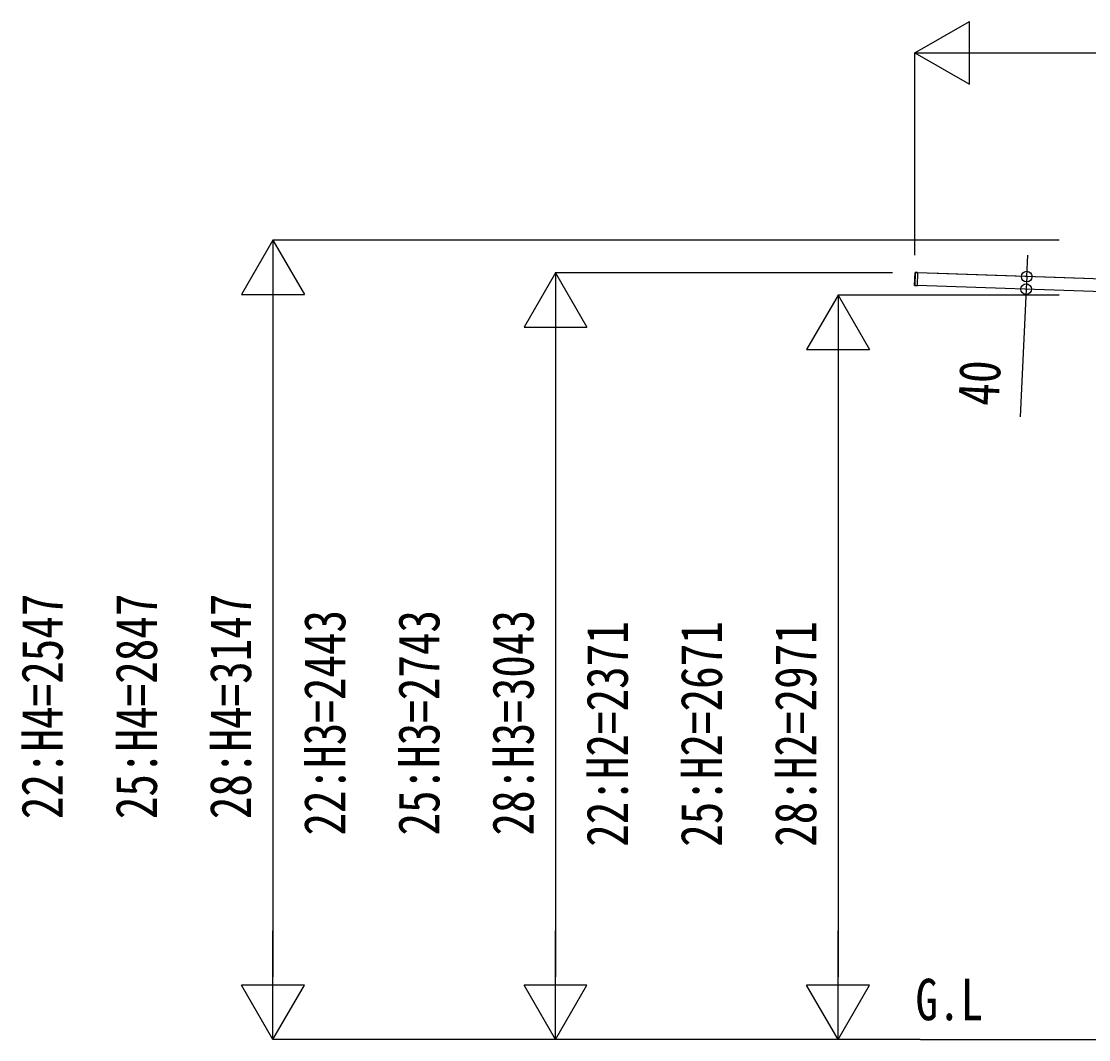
# Model space of a CAD drawing. Units: millimetres, scale not verified. Extents: x -16835 to 16820, y -11895 to 11880.
# Drawn here: x -4768 to -1368, y -5110 to -1867 of the extents above; entities that cross this region are included whole.
import ezdxf
from ezdxf.enums import TextEntityAlignment as Align

# ---------------------------------------------------------------- set-up
doc = ezdxf.new("R2010")
doc.units = ezdxf.units.MM
doc.header["$LTSCALE"] = 60
for name, color, linetype in [('0-2_USER1', 3, 'Continuous'), ('0-4_YKK_A1', 4, 'Continuous'), ('0-5_YKK_D', 6, 'Continuous')]:
    doc.layers.add(name, color=color, linetype=linetype)
doc.styles.add('ＭＳ ゴシック', font='')
doc.styles.get('ＭＳ ゴシック').set_extended_font_data('MS Gothic')

msp = doc.modelspace()

# ---------------------------------------------------------------- linework, layer by layer
at = {"layer": '0-4_YKK_A1'}
for p, q in [((-1922.41, -2707.77), (-1920.97, -2666.71)), ((-1920.5, -2666.73), (-1921.94, -2707.79)), ((-1920.5, -2666.73), (-1920.97, -2666.71)), ((-1912.96, -2666.53), (-1920.5, -2666.73)), ((-1912.96, -2666.53), (-1914.43, -2708.51)), ((3081.66, -2841.95), (-1913, -2667.53)), ((-1877.22, -2668.78), (-1877.21, -2668.48)), ((-1877.21, -2668.48), (-1877.19, -2667.88)), ((-1382.32, -2686.06), (-1382.31, -2685.76)), ((-1382.31, -2685.76), (-1382.29, -2685.16)), ((-1382.29, -2685.16), (-1382.28, -2684.86)), ((-1921.94, -2707.79), (-1922.41, -2707.77)), ((-1914.44, -2709.01), (-1921.95, -2708.28)), ((-1921.94, -2707.79), (-1914.43, -2708.51)), ((-1914.43, -2708.51), (-1914.44, -2709.01)), ((3080.26, -2881.93), (-1914.39, -2707.51)), ((-1903.9, -5110), (3594.5, -5110))]:
    msp.add_line(p, q, dxfattribs=at)
for points in [[(-1920.49, -2666.23), (-1912.94, -2666.03), (-1912.96, -2666.53)], [(-1877.19, -2667.88), (-1877.18, -2667.58), (-1382.28, -2684.86)]]:
    msp.add_lwpolyline(points, dxfattribs=at)
for centre, radius, start, end in [((-1920.47, -2666.73), 0.5, 91.5, 178), ((-1918.44, -2666.55), 2.07, 171.06854, 184.93146), ((-1921.91, -2707.79), 0.5, 178, 264.5), ((-1919.89, -2708.11), 2.07, 171.06854, 184.93146)]:
    msp.add_arc(centre, radius, start, end, dxfattribs=at)
at = {"layer": '0-5_YKK_D'}
for p, q in [((-1921.37, -1966.51), (-1748.17, -1866.51)), ((-1748.17, -2066.51), (-1748.17, -1866.51)), ((-1921.37, -2611.48), (-1921.37, -1965.51)), ((-1921.37, -1966.51), (-1748.17, -2066.51)), ((-1921.37, -1966.51), (-1574.96, -1966.51)), ((-1721.37, -1966.51), (2888.64, -1966.51)), ((-3966.42, -2563.06), (-4066.42, -2736.27)), ((-1462.34, -2563.06), (-3967.42, -2563.06)), ((-3966.42, -2563.06), (-3866.42, -2736.27)), ((-3966.42, -2563.06), (-3966.42, -2909.47)), ((-1565.34, -2679.67), (-1562.09, -2611.75)), ((-3066.42, -2667.3), (-3166.42, -2840.51)), ((-1993.18, -2667.3), (-3067.42, -2667.3)), ((-3066.42, -2667.3), (-2966.42, -2840.51)), ((-3066.42, -2667.3), (-3066.42, -3013.71)), ((-1565.34, -2679.67), (-1567.25, -2719.63)), ((-1567.25, -2719.63), (-1586.7, -3126.37)), ((-4066.42, -2736.27), (-3866.42, -2736.27)), ((-2166.42, -2738.97), (-2266.42, -2912.18)), ((-1462.34, -2738.97), (-2167.42, -2738.97)), ((-2166.42, -2738.97), (-2066.42, -2912.18)), ((-2166.42, -2738.97), (-2166.42, -3085.38)), ((-3966.42, -2763.06), (-3966.42, -4910)), ((-3166.42, -2840.51), (-2966.42, -2840.51)), ((-3066.42, -2867.3), (-3066.42, -4910)), ((-2266.42, -2912.18), (-2066.42, -2912.18)), ((-2166.42, -2938.97), (-2166.42, -4910)), ((-3966.42, -5110), (-3966.42, -4763.59)), ((-3066.42, -5110), (-3066.42, -4763.59)), ((-2166.42, -5110), (-2166.42, -4763.59)), ((-3966.42, -5110), (-4066.42, -4936.79)), ((-3866.42, -4936.79), (-4066.42, -4936.79)), ((-3966.42, -5110), (-3866.42, -4936.79)), ((-3066.42, -5110), (-3166.42, -4936.79)), ((-2966.42, -4936.79), (-3166.42, -4936.79)), ((-3066.42, -5110), (-2966.42, -4936.79)), ((-2166.42, -5110), (-2266.42, -4936.79)), ((-2066.42, -4936.79), (-2266.42, -4936.79)), ((-2166.42, -5110), (-2066.42, -4936.79)), ((-1904.9, -5110), (-3967.42, -5110)), ((-1904.9, -5110), (-3067.42, -5110)), ((-1904.9, -5110), (-2167.42, -5110))]:
    msp.add_line(p, q, dxfattribs=at)
for centre in [(-1565.34, -2679.67), (-1567.25, -2719.63)]:
    msp.add_circle(centre, 17, dxfattribs=at)

# ---------------------------------------------------------------- texts
at = {"layer": '0-2_USER1', "style": 'ＭＳ ゴシック', "width": 0.8}
msp.add_text('G.L', height=132, dxfattribs=at).set_placement((-1919.78, -5087.66), align=Align.BOTTOM_LEFT)
at = {"layer": '0-5_YKK_D', "style": 'ＭＳ ゴシック', "width": 0.8}
for s, rotation, p in [('40', 87.262, (-1615.24, -3094.97)), ('22:H4=2547', 90, (-4596.42, -4407.73)), ('25:H4=2847', 90, (-4296.42, -4407.73)), ('28:H4=3147', 90, (-3996.42, -4407.73)), ('22:H3=2443', 90, (-3696.42, -4459.85)), ('25:H3=2743', 90, (-3396.42, -4459.85)), ('28:H3=3043', 90, (-3096.42, -4459.85)), ('22:H2=2371', 90, (-2796.42, -4495.69)), ('25:H2=2671', 90, (-2496.42, -4495.69)), ('28:H2=2971', 90, (-2196.42, -4495.69))]:
    msp.add_text(s, height=132, rotation=rotation, dxfattribs=at).set_placement(p, align=Align.BOTTOM_LEFT)

doc.saveas('drawing.dxf')
